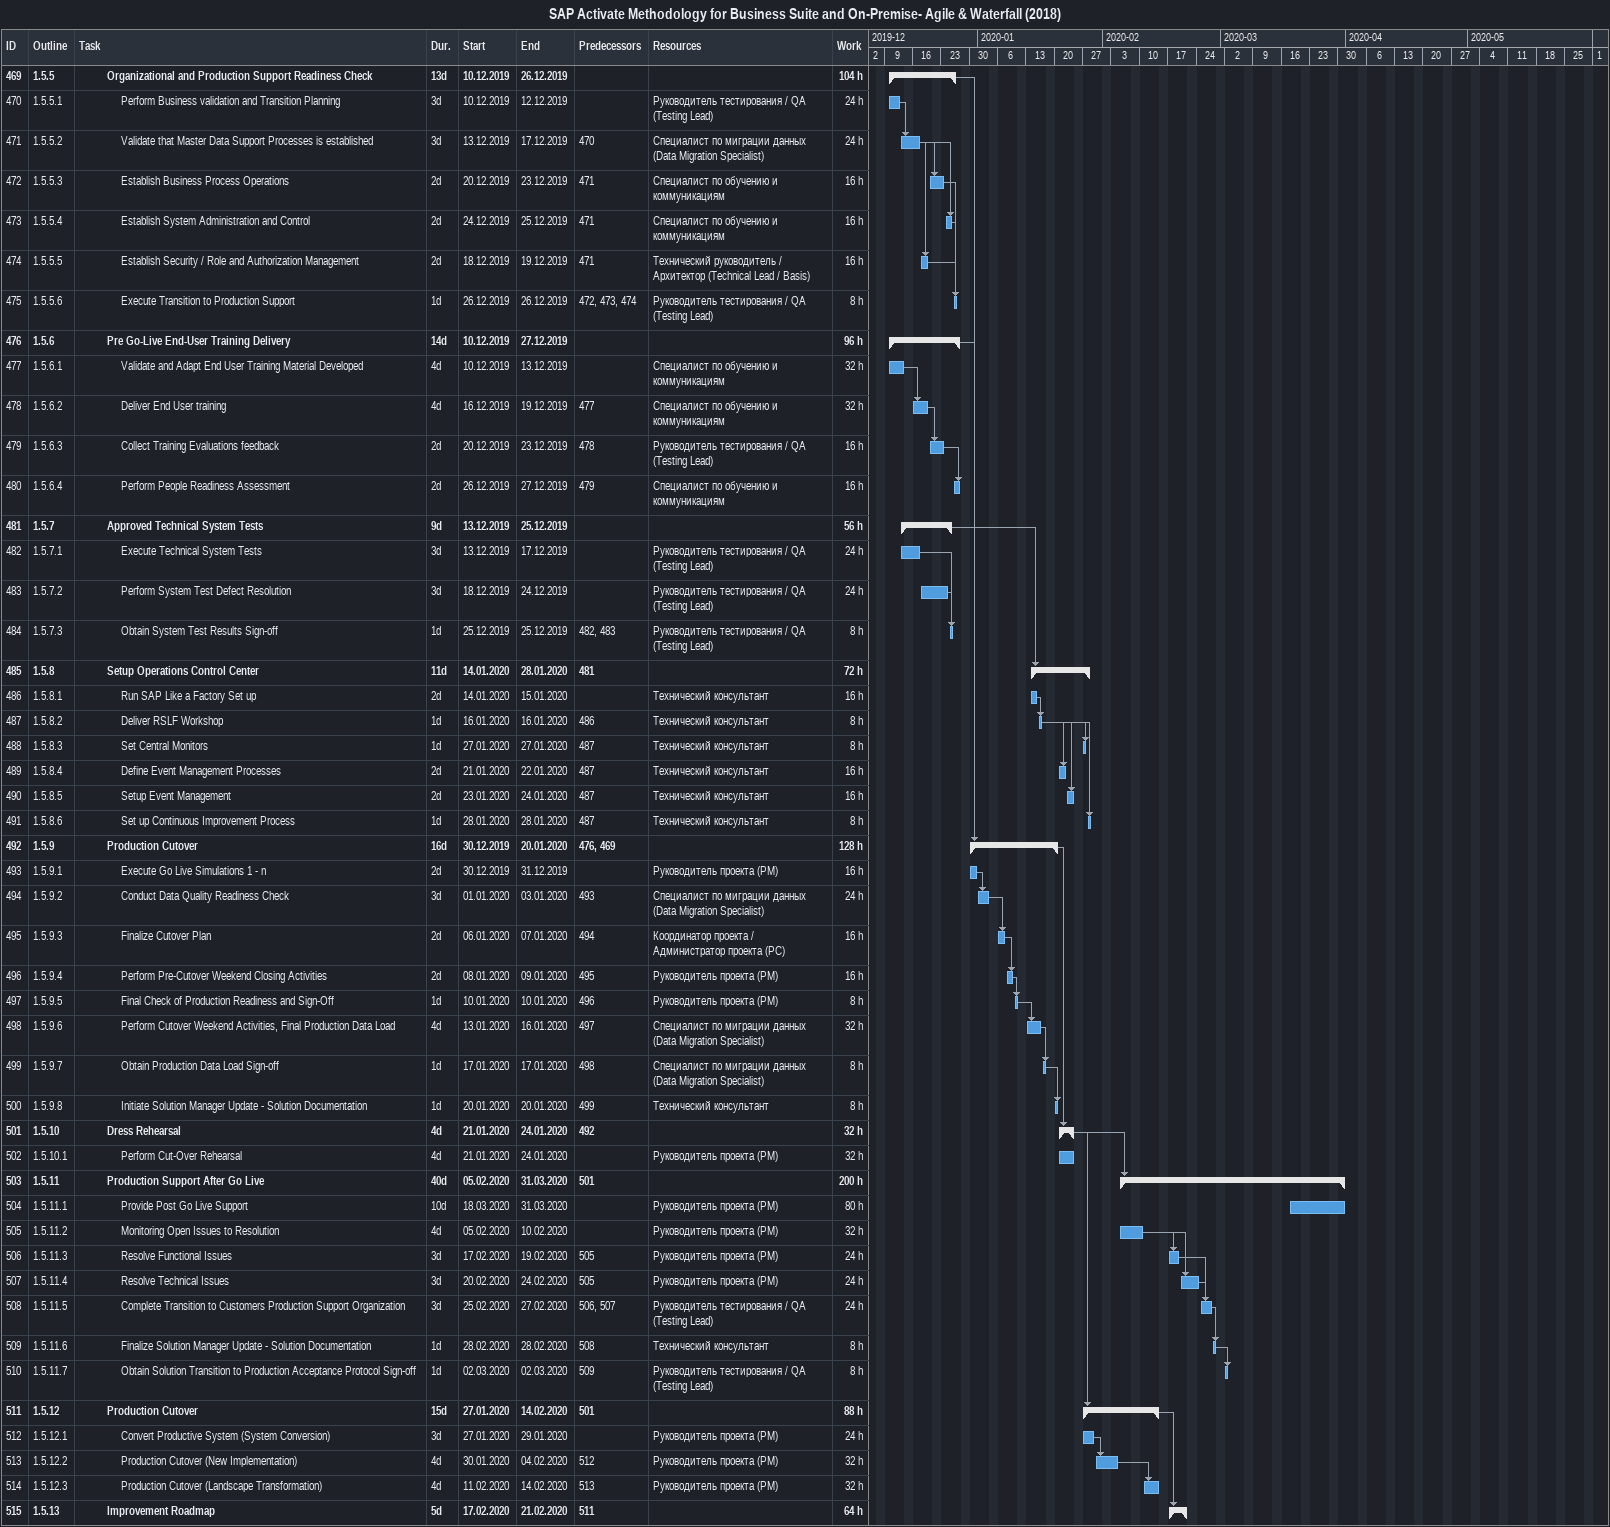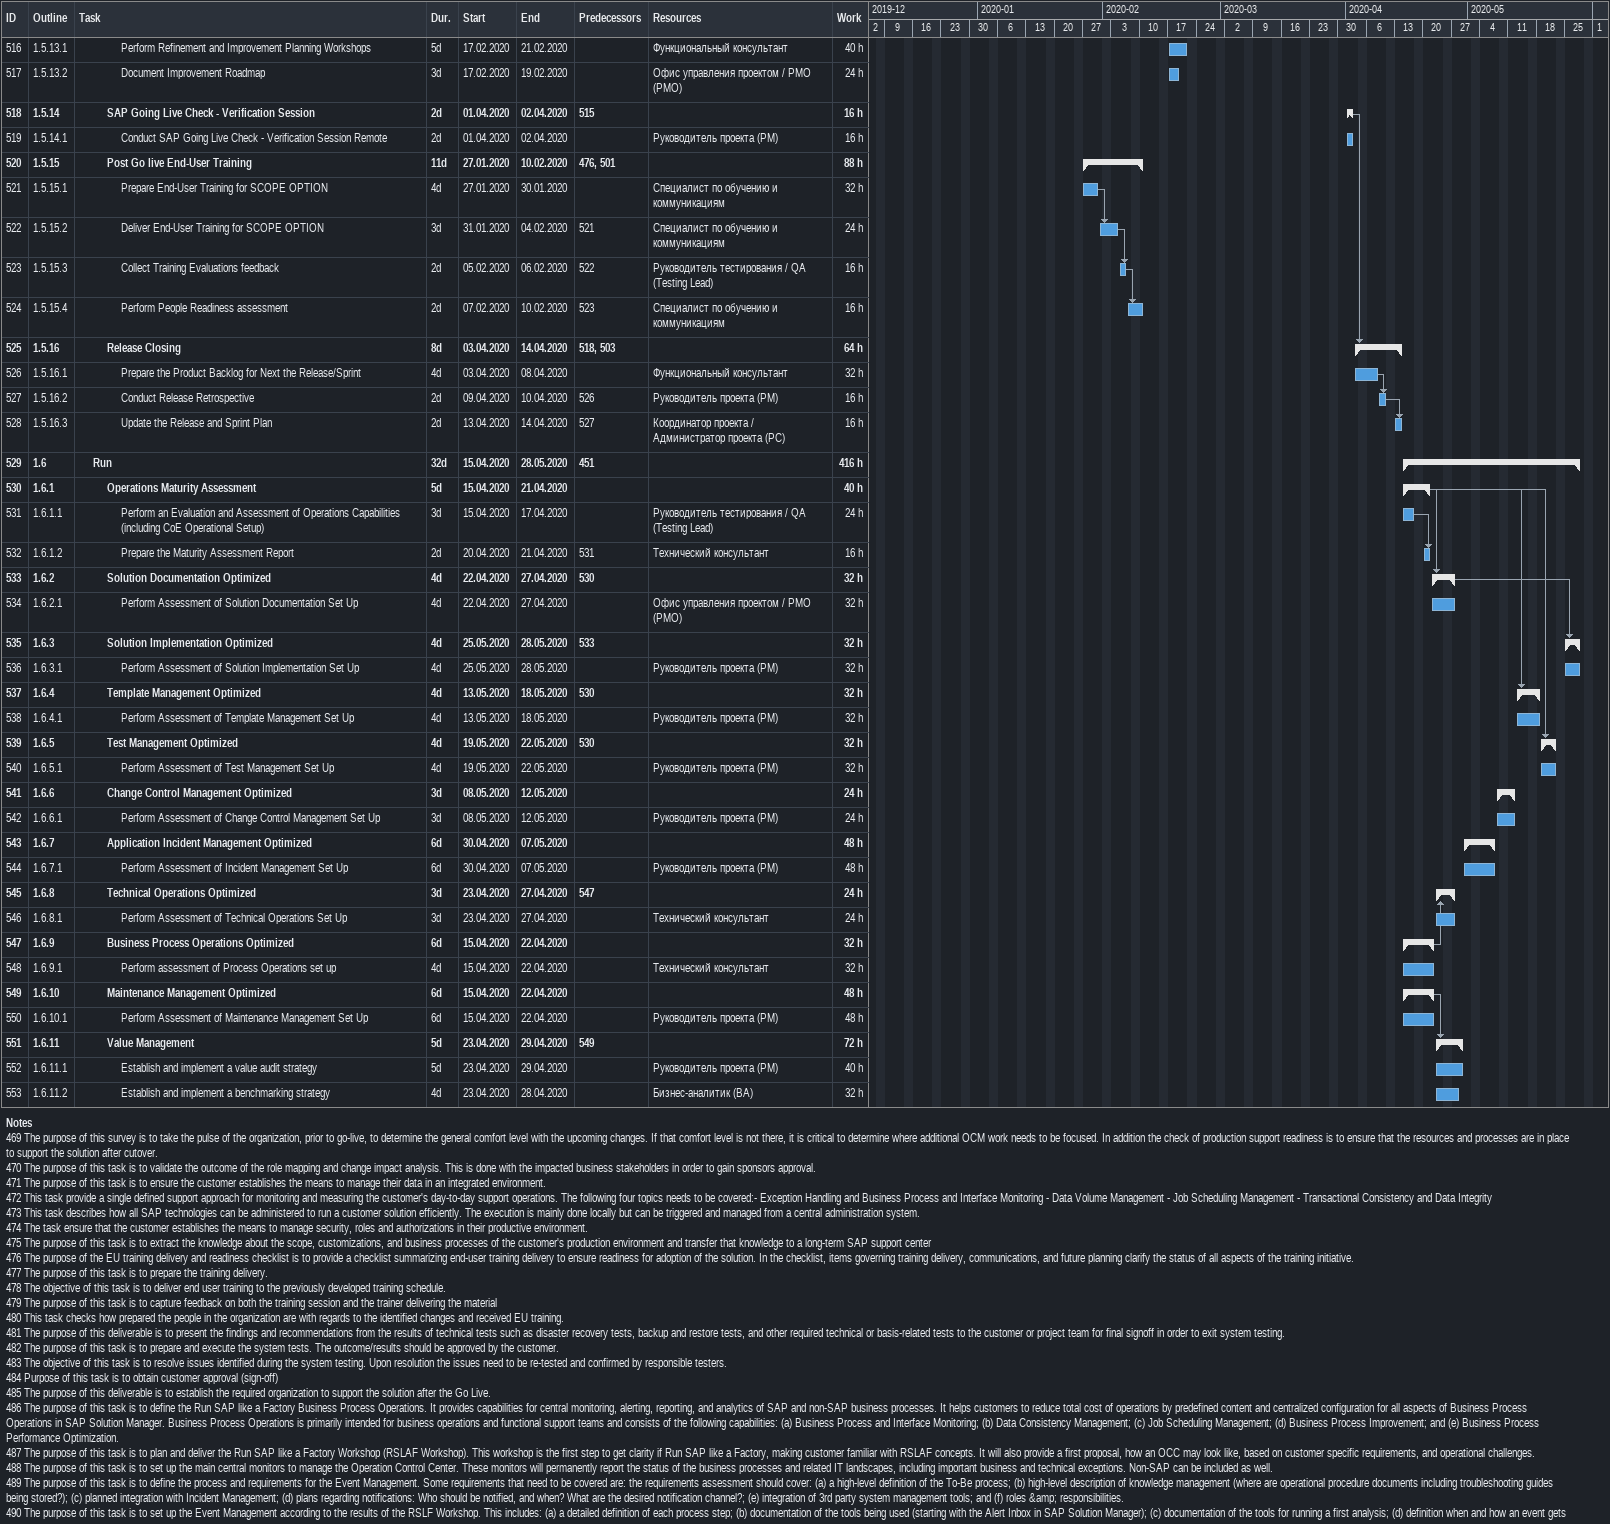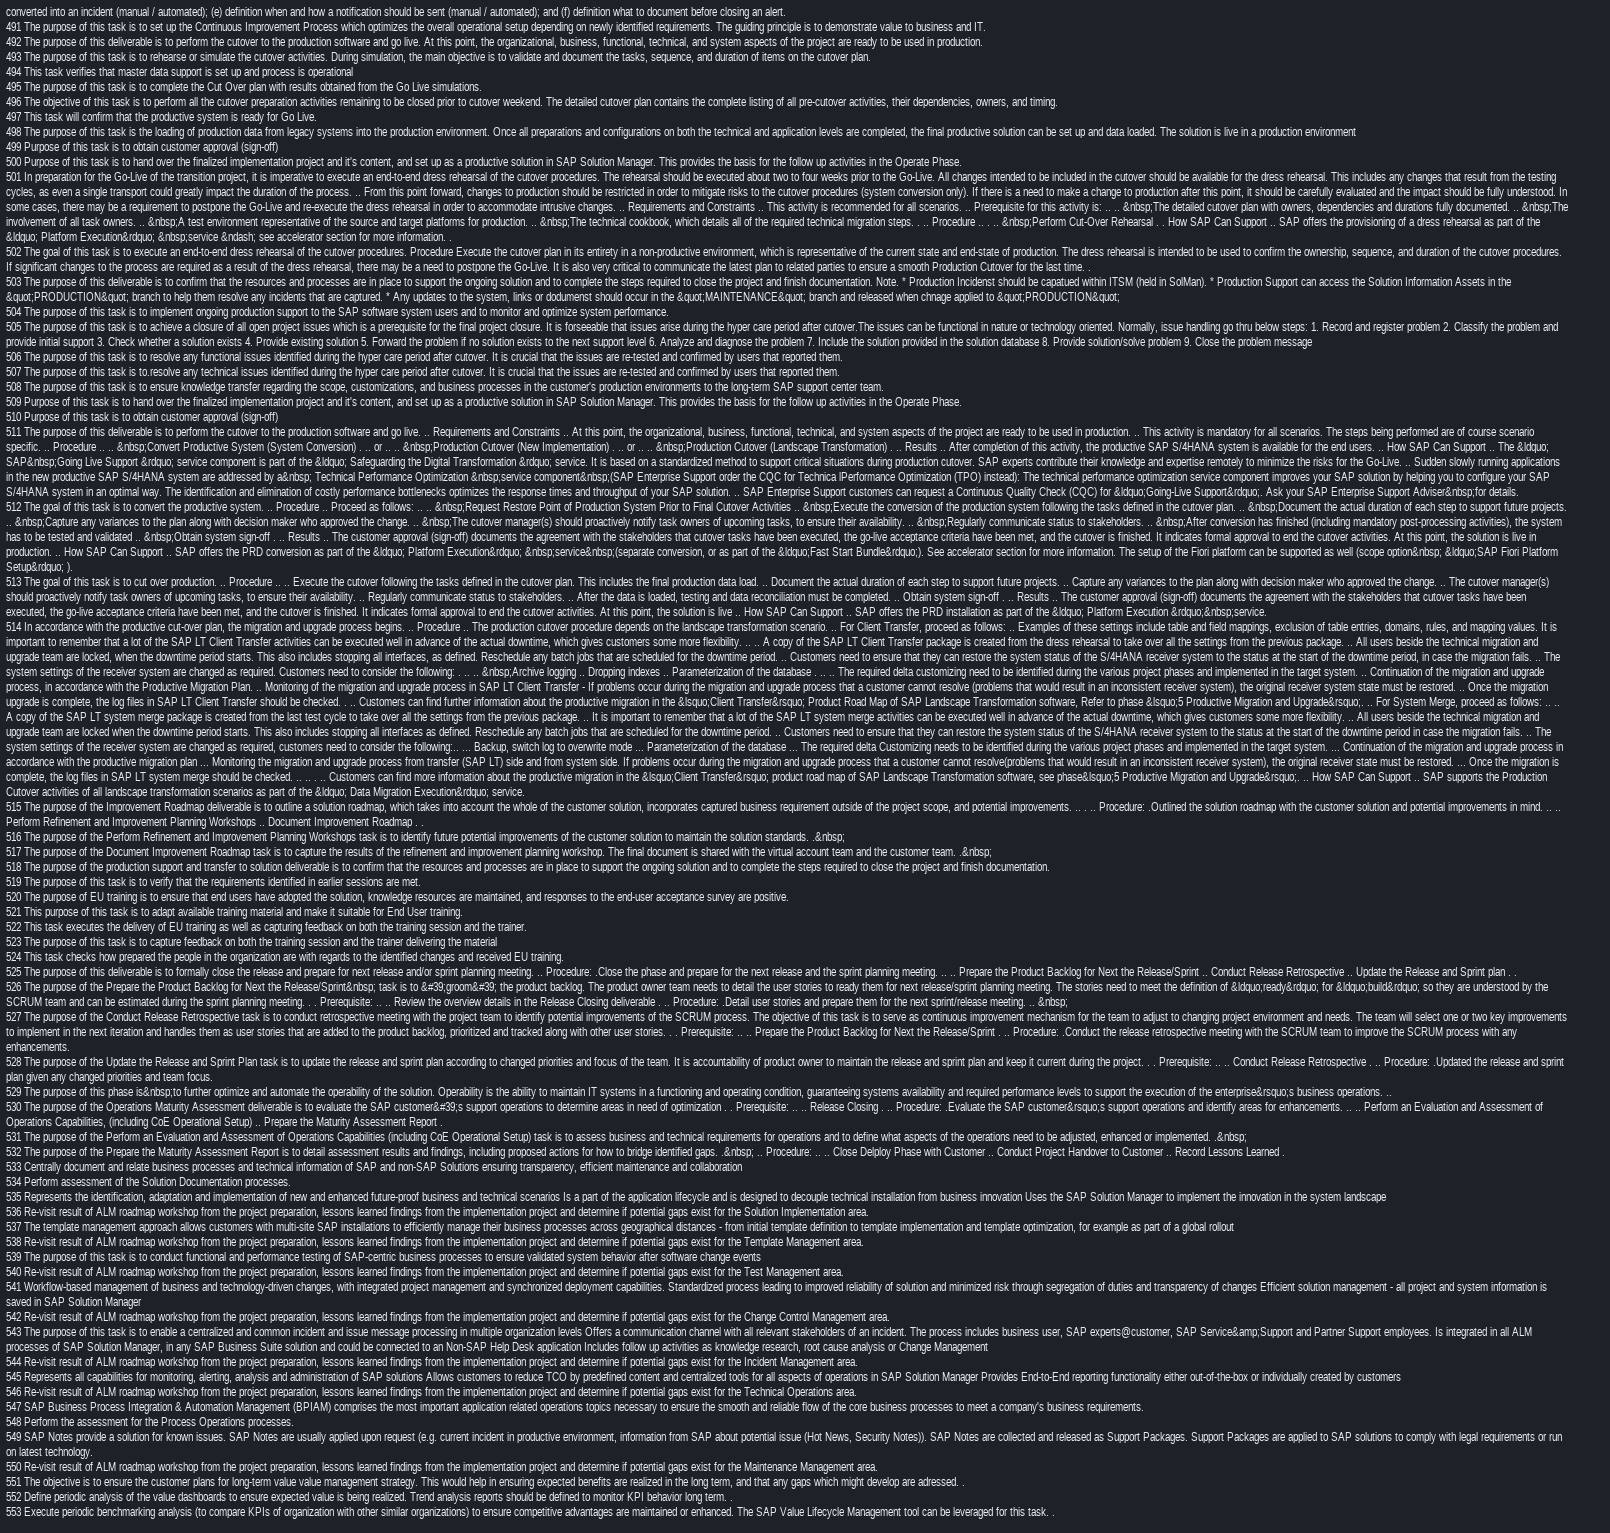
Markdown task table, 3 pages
SAP Activate Methodology for Business Suite and On-Premise- Agile & Waterfall (2018)

| ID | WBS | Task | Duration | Start | Finish | Predecessors | Resources | Work (h) |
|---|---|---|---|---|---|---|---|---|
| 469 | 1.5.5 | **Organizational and Production Support Readiness Check** | 13d | 2019-12-10 | 2019-12-26 |  |  | 104 |
| 470 | 1.5.5.1 | Perform Business validation and Transition Planning | 3d | 2019-12-10 | 2019-12-12 |  | Руководитель тестирования / QA (Testing Lead) | 24 |
| 471 | 1.5.5.2 | Validate that Master Data Support Processes is established | 3d | 2019-12-13 | 2019-12-17 | 470 | Специалист по миграции данных (Data Migration Specialist) | 24 |
| 472 | 1.5.5.3 | Establish Business Process Operations | 2d | 2019-12-20 | 2019-12-23 | 471 | Специалист по обучению и коммуникациям | 16 |
| 473 | 1.5.5.4 | Establish System Administration and Control | 2d | 2019-12-24 | 2019-12-25 | 471 | Специалист по обучению и коммуникациям | 16 |
| 474 | 1.5.5.5 | Establish Security / Role and Authorization Management | 2d | 2019-12-18 | 2019-12-19 | 471 | Технический руководитель / Архитектор (Technical Lead / Basis) | 16 |
| 475 | 1.5.5.6 | Execute Transition to Production Support | 1d | 2019-12-26 | 2019-12-26 | 472, 473, 474 | Руководитель тестирования / QA (Testing Lead) | 8 |
| 476 | 1.5.6 | **Pre Go-Live End-User Training Delivery** | 14d | 2019-12-10 | 2019-12-27 |  |  | 96 |
| 477 | 1.5.6.1 | Validate and Adapt End User Training Material Developed | 4d | 2019-12-10 | 2019-12-13 |  | Специалист по обучению и коммуникациям | 32 |
| 478 | 1.5.6.2 | Deliver End User training | 4d | 2019-12-16 | 2019-12-19 | 477 | Специалист по обучению и коммуникациям | 32 |
| 479 | 1.5.6.3 | Collect Training Evaluations feedback | 2d | 2019-12-20 | 2019-12-23 | 478 | Руководитель тестирования / QA (Testing Lead) | 16 |
| 480 | 1.5.6.4 | Perform People Readiness Assessment | 2d | 2019-12-26 | 2019-12-27 | 479 | Специалист по обучению и коммуникациям | 16 |
| 481 | 1.5.7 | **Approved Technical System Tests** | 9d | 2019-12-13 | 2019-12-25 |  |  | 56 |
| 482 | 1.5.7.1 | Execute Technical System Tests | 3d | 2019-12-13 | 2019-12-17 |  | Руководитель тестирования / QA (Testing Lead) | 24 |
| 483 | 1.5.7.2 | Perform System Test Defect Resolution | 3d | 2019-12-18 | 2019-12-24 |  | Руководитель тестирования / QA (Testing Lead) | 24 |
| 484 | 1.5.7.3 | Obtain System Test Results Sign-off | 1d | 2019-12-25 | 2019-12-25 | 482, 483 | Руководитель тестирования / QA (Testing Lead) | 8 |
| 485 | 1.5.8 | **Setup Operations Control Center** | 11d | 2020-01-14 | 2020-01-28 | 481 |  | 72 |
| 486 | 1.5.8.1 | Run SAP Like a Factory Set up | 2d | 2020-01-14 | 2020-01-15 |  | Технический консультант | 16 |
| 487 | 1.5.8.2 | Deliver RSLF Workshop | 1d | 2020-01-16 | 2020-01-16 | 486 | Технический консультант | 8 |
| 488 | 1.5.8.3 | Set Central Monitors | 1d | 2020-01-27 | 2020-01-27 | 487 | Технический консультант | 8 |
| 489 | 1.5.8.4 | Define Event Management Processes | 2d | 2020-01-21 | 2020-01-22 | 487 | Технический консультант | 16 |
| 490 | 1.5.8.5 | Setup Event Management | 2d | 2020-01-23 | 2020-01-24 | 487 | Технический консультант | 16 |
| 491 | 1.5.8.6 | Set up Continuous Improvement Process | 1d | 2020-01-28 | 2020-01-28 | 487 | Технический консультант | 8 |
| 492 | 1.5.9 | **Production Cutover** | 16d | 2019-12-30 | 2020-01-20 | 476, 469 |  | 128 |
| 493 | 1.5.9.1 | Execute Go Live Simulations 1 - n | 2d | 2019-12-30 | 2019-12-31 |  | Руководитель проекта (PM) | 16 |
| 494 | 1.5.9.2 | Conduct Data Quality Readiness Check | 3d | 2020-01-01 | 2020-01-03 | 493 | Специалист по миграции данных (Data Migration Specialist) | 24 |
| 495 | 1.5.9.3 | Finalize Cutover Plan | 2d | 2020-01-06 | 2020-01-07 | 494 | Координатор проекта / Администратор проекта (PC) | 16 |
| 496 | 1.5.9.4 | Perform Pre-Cutover Weekend Closing Activities | 2d | 2020-01-08 | 2020-01-09 | 495 | Руководитель проекта (PM) | 16 |
| 497 | 1.5.9.5 | Final Check of Production Readiness and Sign-Off | 1d | 2020-01-10 | 2020-01-10 | 496 | Руководитель проекта (PM) | 8 |
| 498 | 1.5.9.6 | Perform Cutover Weekend Activities, Final Production Data Load | 4d | 2020-01-13 | 2020-01-16 | 497 | Специалист по миграции данных (Data Migration Specialist) | 32 |
| 499 | 1.5.9.7 | Obtain Production Data Load Sign-off | 1d | 2020-01-17 | 2020-01-17 | 498 | Специалист по миграции данных (Data Migration Specialist) | 8 |
| 500 | 1.5.9.8 | Initiate Solution Manager Update - Solution Documentation | 1d | 2020-01-20 | 2020-01-20 | 499 | Технический консультант | 8 |
| 501 | 1.5.10 | **Dress Rehearsal** | 4d | 2020-01-21 | 2020-01-24 | 492 |  | 32 |
| 502 | 1.5.10.1 | Perform Cut-Over Rehearsal | 4d | 2020-01-21 | 2020-01-24 |  | Руководитель проекта (PM) | 32 |
| 503 | 1.5.11 | **Production Support After Go Live** | 40d | 2020-02-05 | 2020-03-31 | 501 |  | 200 |
| 504 | 1.5.11.1 | Provide Post Go Live Support | 10d | 2020-03-18 | 2020-03-31 |  | Руководитель проекта (PM) | 80 |
| 505 | 1.5.11.2 | Monitoring Open Issues to Resolution | 4d | 2020-02-05 | 2020-02-10 |  | Руководитель проекта (PM) | 32 |
| 506 | 1.5.11.3 | Resolve Functional Issues | 3d | 2020-02-17 | 2020-02-19 | 505 | Руководитель проекта (PM) | 24 |
| 507 | 1.5.11.4 | Resolve Technical Issues | 3d | 2020-02-20 | 2020-02-24 | 505 | Руководитель проекта (PM) | 24 |
| 508 | 1.5.11.5 | Complete Transition to Customers Production Support Organization | 3d | 2020-02-25 | 2020-02-27 | 506, 507 | Руководитель тестирования / QA (Testing Lead) | 24 |
| 509 | 1.5.11.6 | Finalize Solution Manager Update - Solution Documentation | 1d | 2020-02-28 | 2020-02-28 | 508 | Технический консультант | 8 |
| 510 | 1.5.11.7 | Obtain Solution Transition to Production Acceptance Protocol Sign-off | 1d | 2020-03-02 | 2020-03-02 | 509 | Руководитель тестирования / QA (Testing Lead) | 8 |
| 511 | 1.5.12 | **Production Cutover** | 15d | 2020-01-27 | 2020-02-14 | 501 |  | 88 |
| 512 | 1.5.12.1 | Convert Productive System (System Conversion) | 3d | 2020-01-27 | 2020-01-29 |  | Руководитель проекта (PM) | 24 |
| 513 | 1.5.12.2 | Production Cutover (New Implementation) | 4d | 2020-01-30 | 2020-02-04 | 512 | Руководитель проекта (PM) | 32 |
| 514 | 1.5.12.3 | Production Cutover (Landscape Transformation) | 4d | 2020-02-11 | 2020-02-14 | 513 | Руководитель проекта (PM) | 32 |
| 515 | 1.5.13 | **Improvement Roadmap** | 5d | 2020-02-17 | 2020-02-21 | 511 |  | 64 |
| 516 | 1.5.13.1 | Perform Refinement and Improvement Planning Workshops | 5d | 2020-02-17 | 2020-02-21 |  | Функциональный консультант | 40 |
| 517 | 1.5.13.2 | Document Improvement Roadmap | 3d | 2020-02-17 | 2020-02-19 |  | Офис управления проектом / PMO (PMO) | 24 |
| 518 | 1.5.14 | **SAP Going Live Check - Verification Session** | 2d | 2020-04-01 | 2020-04-02 | 515 |  | 16 |
| 519 | 1.5.14.1 | Conduct SAP Going Live Check - Verification Session Remote | 2d | 2020-04-01 | 2020-04-02 |  | Руководитель проекта (PM) | 16 |
| 520 | 1.5.15 | **Post Go live End-User Training** | 11d | 2020-01-27 | 2020-02-10 | 476, 501 |  | 88 |
| 521 | 1.5.15.1 | Prepare End-User Training for SCOPE OPTION | 4d | 2020-01-27 | 2020-01-30 |  | Специалист по обучению и коммуникациям | 32 |
| 522 | 1.5.15.2 | Deliver End-User Training for SCOPE OPTION | 3d | 2020-01-31 | 2020-02-04 | 521 | Специалист по обучению и коммуникациям | 24 |
| 523 | 1.5.15.3 | Collect Training Evaluations feedback | 2d | 2020-02-05 | 2020-02-06 | 522 | Руководитель тестирования / QA (Testing Lead) | 16 |
| 524 | 1.5.15.4 | Perform People Readiness assessment | 2d | 2020-02-07 | 2020-02-10 | 523 | Специалист по обучению и коммуникациям | 16 |
| 525 | 1.5.16 | **Release Closing** | 8d | 2020-04-03 | 2020-04-14 | 518, 503 |  | 64 |
| 526 | 1.5.16.1 | Prepare the Product Backlog for Next the Release/Sprint | 4d | 2020-04-03 | 2020-04-08 |  | Функциональный консультант | 32 |
| 527 | 1.5.16.2 | Conduct Release Retrospective | 2d | 2020-04-09 | 2020-04-10 | 526 | Руководитель проекта (PM) | 16 |
| 528 | 1.5.16.3 | Update the Release and Sprint Plan | 2d | 2020-04-13 | 2020-04-14 | 527 | Координатор проекта / Администратор проекта (PC) | 16 |
| 529 | 1.6 | **Run** | 32d | 2020-04-15 | 2020-05-28 | 451 |  | 416 |
| 530 | 1.6.1 | **Operations Maturity Assessment** | 5d | 2020-04-15 | 2020-04-21 |  |  | 40 |
| 531 | 1.6.1.1 | Perform an Evaluation and Assessment of Operations Capabilities (including CoE Operational Setup) | 3d | 2020-04-15 | 2020-04-17 |  | Руководитель тестирования / QA (Testing Lead) | 24 |
| 532 | 1.6.1.2 | Prepare the Maturity Assessment Report | 2d | 2020-04-20 | 2020-04-21 | 531 | Технический консультант | 16 |
| 533 | 1.6.2 | **Solution Documentation Optimized** | 4d | 2020-04-22 | 2020-04-27 | 530 |  | 32 |
| 534 | 1.6.2.1 | Perform Assessment of Solution Documentation Set Up | 4d | 2020-04-22 | 2020-04-27 |  | Офис управления проектом / PMO (PMO) | 32 |
| 535 | 1.6.3 | **Solution Implementation Optimized** | 4d | 2020-05-25 | 2020-05-28 | 533 |  | 32 |
| 536 | 1.6.3.1 | Perform Assessment of Solution Implementation Set Up | 4d | 2020-05-25 | 2020-05-28 |  | Руководитель проекта (PM) | 32 |
| 537 | 1.6.4 | **Template Management Optimized** | 4d | 2020-05-13 | 2020-05-18 | 530 |  | 32 |
| 538 | 1.6.4.1 | Perform Assessment of Template Management Set Up | 4d | 2020-05-13 | 2020-05-18 |  | Руководитель проекта (PM) | 32 |
| 539 | 1.6.5 | **Test Management Optimized** | 4d | 2020-05-19 | 2020-05-22 | 530 |  | 32 |
| 540 | 1.6.5.1 | Perform Assessment of Test Management Set Up | 4d | 2020-05-19 | 2020-05-22 |  | Руководитель проекта (PM) | 32 |
| 541 | 1.6.6 | **Change Control Management Optimized** | 3d | 2020-05-08 | 2020-05-12 |  |  | 24 |
| 542 | 1.6.6.1 | Perform Assessment of Change Control Management Set Up | 3d | 2020-05-08 | 2020-05-12 |  | Руководитель проекта (PM) | 24 |
| 543 | 1.6.7 | **Application Incident Management Optimized** | 6d | 2020-04-30 | 2020-05-07 |  |  | 48 |
| 544 | 1.6.7.1 | Perform Assessment of Incident Management Set Up | 6d | 2020-04-30 | 2020-05-07 |  | Руководитель проекта (PM) | 48 |
| 545 | 1.6.8 | **Technical Operations Optimized** | 3d | 2020-04-23 | 2020-04-27 | 547 |  | 24 |
| 546 | 1.6.8.1 | Perform Assessment of Technical Operations Set Up | 3d | 2020-04-23 | 2020-04-27 |  | Технический консультант | 24 |
| 547 | 1.6.9 | **Business Process Operations Optimized** | 6d | 2020-04-15 | 2020-04-22 |  |  | 32 |
| 548 | 1.6.9.1 | Perform assessment of Process Operations set up | 4d | 2020-04-15 | 2020-04-22 |  | Технический консультант | 32 |
| 549 | 1.6.10 | **Maintenance Management Optimized** | 6d | 2020-04-15 | 2020-04-22 |  |  | 48 |
| 550 | 1.6.10.1 | Perform Assessment of Maintenance Management Set Up | 6d | 2020-04-15 | 2020-04-22 |  | Руководитель проекта (PM) | 48 |
| 551 | 1.6.11 | **Value Management** | 5d | 2020-04-23 | 2020-04-29 | 549 |  | 72 |
| 552 | 1.6.11.1 | Establish and implement a value audit strategy | 5d | 2020-04-23 | 2020-04-29 |  | Руководитель проекта (PM) | 40 |
| 553 | 1.6.11.2 | Establish and implement a benchmarking strategy | 4d | 2020-04-23 | 2020-04-28 |  | Бизнес-аналитик (BA) | 32 |

Notes
- 469: The purpose of this survey is to take the pulse of the organization, prior to go-live, to determine the general comfort level with the upcoming changes. If that comfort level is not there, it is critical to determine where additional OCM work needs to be focused. In addition the check of production support readiness is to ensure that the resources and processes are in place to support the solution after cutover.
- 470: The purpose of this task is to validate the outcome of the role mapping and change impact analysis. This is done with the impacted business stakeholders in order to gain sponsors approval.
- 471: The purpose of this task is to ensure the customer establishes the means to manage their data in an integrated environment.
- 472: This task provide a single defined support approach for monitoring and measuring the customer's day-to-day support operations. The following four topics needs to be covered:- Exception Handling and Business Process and Interface Monitoring - Data Volume Management - Job Scheduling Management - Transactional Consistency and Data Integrity
- 473: This task describes how all SAP technologies can be administered to run a customer solution efficiently. The execution is mainly done locally but can be triggered and managed from a central administration system.
- 474: The task ensure that the customer establishes the means to manage security, roles and authorizations in their productive environment.
- 475: The purpose of this task is to extract the knowledge about the scope, customizations, and business processes of the customer's production environment and transfer that knowledge to a long-term SAP support center
- 476: The purpose of the EU training delivery and readiness checklist is to provide a checklist summarizing end-user training delivery to ensure readiness for adoption of the solution. In the checklist, items governing training delivery, communications, and future planning clarify the status of all aspects of the training initiative.
- 477: The purpose of this task is to prepare the training delivery.
- 478: The objective of this task is to deliver end user training to the previously developed training schedule.
- 479: The purpose of this task is to capture feedback on both the training session and the trainer delivering the material
- 480: This task checks how prepared the people in the organization are with regards to the identified changes and received EU training.
- 481: The purpose of this deliverable is to present the findings and recommendations from the results of technical tests such as disaster recovery tests, backup and restore tests, and other required technical or basis-related tests to the customer or project team for final signoff in order to exit system testing.
- 482: The purpose of this task is to prepare and execute the system tests. The outcome/results should be approved by the customer.
- 483: The objective of this task is to resolve issues identified during the system testing. Upon resolution the issues need to be re-tested and confirmed by responsible testers.
- 484: Purpose of this task is to obtain customer approval (sign-off)
- 485: The purpose of this deliverable is to establish the required organization to support the solution after the Go Live.
- 486: The purpose of this task is to define the Run SAP like a Factory Business Process Operations. It provides capabilities for central monitoring, alerting, reporting, and analytics of SAP and non-SAP business processes. It helps customers to reduce total cost of operations by predefined content and centralized configuration for all aspects of Business Process Operations in SAP Solution Manager. Business Process Operations is primarily intended for business operations and functional support teams and consists of the following capabilities: (a) Business Process and Interface Monitoring; (b) Data Consistency Management; (c) Job Scheduling Management; (d) Business Process Improvement; and (e) Business Process Performance Optimization.
- 487: The purpose of this task is to plan and deliver the Run SAP like a Factory Workshop (RSLAF Workshop). This workshop is the first step to get clarity if Run SAP like a Factory, making customer familiar with RSLAF concepts. It will also provide a first proposal, how an OCC may look like, based on customer specific requirements, and operational challenges.
- 488: The purpose of this task is to set up the main central monitors to manage the Operation Control Center. These monitors will permanently report the status of the business processes and related IT landscapes, including important business and technical exceptions. Non-SAP can be included as well.
- 489: The purpose of this task is to define the process and requirements for the Event Management. Some requirements that need to be covered are: the requirements assessment should cover: (a) a high-level definition of the To-Be process; (b) high-level description of knowledge management (where are operational procedure documents including troubleshooting guides being stored?); (c) planned integration with Incident Management; (d) plans regarding notifications: Who should be notified, and when? What are the desired notification channel?; (e) integration of 3rd party system management tools; and (f) roles &amp; responsibilities.
- 490: The purpose of this task is to set up the Event Management according to the results of the RSLF Workshop. This includes: (a) a detailed definition of each process step; (b) documentation of the tools being used (starting with the Alert Inbox in SAP Solution Manager); (c) documentation of the tools for running a first analysis; (d) definition when and how an event gets converted into an incident (manual / automated); (e) definition when and how a notification should be sent (manual / automated); and (f) definition what to document before closing an alert.
- 491: The purpose of this task is to set up the Continuous Improvement Process which optimizes the overall operational setup depending on newly identified requirements. The guiding principle is to demonstrate value to business and IT.
- 492: The purpose of this deliverable is to perform the cutover to the production software and go live. At this point, the organizational, business, functional, technical, and system aspects of the project are ready to be used in production.
- 493: The purpose of this task is to rehearse or simulate the cutover activities. During simulation, the main objective is to validate and document the tasks, sequence, and duration of items on the cutover plan.
- 494: This task verifies that master data support is set up and process is operational
- 495: The purpose of this task is to complete the Cut Over plan with results obtained from the Go Live simulations.
- 496: The objective of this task is to perform all the cutover preparation activities remaining to be closed prior to cutover weekend. The detailed cutover plan contains the complete listing of all pre-cutover activities, their dependencies, owners, and timing.
- 497: This task will confirm that the productive system is ready for Go Live.
- 498: The purpose of this task is the loading of production data from legacy systems into the production environment. Once all preparations and configurations on both the technical and application levels are completed, the final productive solution can be set up and data loaded. The solution is live in a production environment
- 499: Purpose of this task is to obtain customer approval (sign-off)
- 500: Purpose of this task is to hand over the finalized implementation project and it's content, and set up as a productive solution in SAP Solution Manager. This provides the basis for the follow up activities in the Operate Phase.
- 501: In preparation for the Go-Live of the transition project, it is imperative to execute an end-to-end dress rehearsal of the cutover procedures. The rehearsal should be executed about two to four weeks prior to the Go-Live. All changes intended to be included in the cutover should be available for the dress rehearsal. This includes any changes that result from the testing cycles, as even a single transport could greatly impact the duration of the process. .. From this point forward, changes to production should be restricted in order to mitigate risks to the cutover procedures (system conversion only). If there is a need to make a change to production after this point, it should be carefully evaluated and the impact should be fully understood. In some cases, there may be a requirement to postpone the Go-Live and re-execute the dress rehearsal in order to accommodate intrusive changes. .. Requirements and Constraints .. This activity is recommended for all scenarios. .. Prerequisite for this activity is: .. .. &nbsp;The detailed cutover plan with owners, dependencies and durations fully documented. .. &nbsp;The involvement of all task owners. .. &nbsp;A test environment representative of the source and target platforms for production. .. &nbsp;The technical cookbook, which details all of the required technical migration steps. . .. Procedure .. . .. &nbsp;Perform Cut-Over Rehearsal . . How SAP Can Support .. SAP offers the provisioning of a dress rehearsal as part of the &ldquo; Platform Execution&rdquo; &nbsp;service &ndash; see accelerator section for more information. .
- 502: The goal of this task is to execute an end-to-end dress rehearsal of the cutover procedures. Procedure Execute the cutover plan in its entirety in a non-productive environment, which is representative of the current state and end-state of production. The dress rehearsal is intended to be used to confirm the ownership, sequence, and duration of the cutover procedures. If significant changes to the process are required as a result of the dress rehearsal, there may be a need to postpone the Go-Live. It is also very critical to communicate the latest plan to related parties to ensure a smooth Production Cutover for the last time. .
- 503: The purpose of this deliverable is to confirm that the resources and processes are in place to support the ongoing solution and to complete the steps required to close the project and finish documentation. Note. * Production Incidenst should be capatued within ITSM (held in SolMan). * Production Support can access the Solution Information Assets in the &quot;PRODUCTION&quot; branch to help them resolve any incidents that are captured. * Any updates to the system, links or dodumenst should occur in the &quot;MAINTENANCE&quot; branch and released when chnage applied to &quot;PRODUCTION&quot;
- 504: The purpose of this task is to implement ongoing production support to the SAP software system users and to monitor and optimize system performance.
- 505: The purpose of this task is to achieve a closure of all open project issues which is a prerequisite for the final project closure. It is forseeable that issues arise during the hyper care period after cutover.The issues can be functional in nature or technology oriented. Normally, issue handling go thru below steps: 1. Record and register problem 2. Classify the problem and provide initial support 3. Check whether a solution exists 4. Provide existing solution 5. Forward the problem if no solution exists to the next support level 6. Analyze and diagnose the problem 7. Include the solution provided in the solution database 8. Provide solution/solve problem 9. Close the problem message
- 506: The purpose of this task is to resolve any functional issues identified during the hyper care period after cutover. It is crucial that the issues are re-tested and confirmed by users that reported them.
- 507: The purpose of this task is to.resolve any technical issues identified during the hyper care period after cutover. It is crucial that the issues are re-tested and confirmed by users that reported them.
- 508: The purpose of this task is to ensure knowledge transfer regarding the scope, customizations, and business processes in the customer's production environments to the long-term SAP support center team.
- 509: Purpose of this task is to hand over the finalized implementation project and it's content, and set up as a productive solution in SAP Solution Manager. This provides the basis for the follow up activities in the Operate Phase.
- 510: Purpose of this task is to obtain customer approval (sign-off)
- 511: The purpose of this deliverable is to perform the cutover to the production software and go live. .. Requirements and Constraints .. At this point, the organizational, business, functional, technical, and system aspects of the project are ready to be used in production. .. This activity is mandatory for all scenarios. The steps being performed are of course scenario specific. .. Procedure .. .. &nbsp;Convert Productive System (System Conversion) . .. or .. .. &nbsp;Production Cutover (New Implementation) . .. or .. .. &nbsp;Production Cutover (Landscape Transformation) . .. Results .. After completion of this activity, the productive SAP S/4HANA system is available for the end users. .. How SAP Can Support .. The &ldquo; SAP&nbsp;Going Live Support &rdquo; service component is part of the &ldquo; Safeguarding the Digital Transformation &rdquo; service. It is based on a standardized method to support critical situations during production cutover. SAP experts contribute their knowledge and expertise remotely to minimize the risks for the Go-Live. .. Sudden slowly running applications in the new productive SAP S/4HANA system are addressed by a&nbsp; Technical Performance Optimization &nbsp;service component&nbsp;(SAP Enterprise Support order the CQC for Technica lPerformance Optimization (TPO) instead): The technical performance optimization service component improves your SAP solution by helping you to configure your SAP S/4HANA system in an optimal way. The identification and elimination of costly performance bottlenecks optimizes the response times and throughput of your SAP solution. .. SAP Enterprise Support customers can request a Continuous Quality Check (CQC) for &ldquo;Going-Live Support&rdquo;. Ask your SAP Enterprise Support Adviser&nbsp;for details.
- 512: The goal of this task is to convert the productive system. .. Procedure .. Proceed as follows: .. .. &nbsp;Request Restore Point of Production System Prior to Final Cutover Activities .. &nbsp;Execute the conversion of the production system following the tasks defined in the cutover plan. .. &nbsp;Document the actual duration of each step to support future projects. .. &nbsp;Capture any variances to the plan along with decision maker who approved the change. .. &nbsp;The cutover manager(s) should proactively notify task owners of upcoming tasks, to ensure their availability. .. &nbsp;Regularly communicate status to stakeholders. .. &nbsp;After conversion has finished (including mandatory post-processing activities), the system has to be tested and validated .. &nbsp;Obtain system sign-off . .. Results .. The customer approval (sign-off) documents the agreement with the stakeholders that cutover tasks have been executed, the go-live acceptance criteria have been met, and the cutover is finished. It indicates formal approval to end the cutover activities. At this point, the solution is live in production. .. How SAP Can Support .. SAP offers the PRD conversion as part of the &ldquo; Platform Execution&rdquo; &nbsp;service&nbsp;(separate conversion, or as part of the &ldquo;Fast Start Bundle&rdquo;). See accelerator section for more information. The setup of the Fiori platform can be supported as well (scope option&nbsp; &ldquo;SAP Fiori Platform Setup&rdquo; ).
- 513: The goal of this task is to cut over production. .. Procedure .. .. Execute the cutover following the tasks defined in the cutover plan. This includes the final production data load. .. Document the actual duration of each step to support future projects. .. Capture any variances to the plan along with decision maker who approved the change. .. The cutover manager(s) should proactively notify task owners of upcoming tasks, to ensure their availability. .. Regularly communicate status to stakeholders. .. After the data is loaded, testing and data reconciliation must be completed. .. Obtain system sign-off . .. Results .. The customer approval (sign-off) documents the agreement with the stakeholders that cutover tasks have been executed, the go-live acceptance criteria have been met, and the cutover is finished. It indicates formal approval to end the cutover activities. At this point, the solution is live .. How SAP Can Support .. SAP offers the PRD installation as part of the &ldquo; Platform Execution &rdquo;&nbsp;service.
- 514: In accordance with the productive cut-over plan, the migration and upgrade process begins. .. Procedure .. The production cutover procedure depends on the landscape transformation scenario. .. For Client Transfer, proceed as follows: .. Examples of these settings include table and field mappings, exclusion of table entries, domains, rules, and mapping values. It is important to remember that a lot of the SAP LT Client Transfer activities can be executed well in advance of the actual downtime, which gives customers some more flexibility. .. .. A copy of the SAP LT Client Transfer package is created from the dress rehearsal to take over all the settings from the previous package. .. All users beside the technical migration and upgrade team are locked, when the downtime period starts. This also includes stopping all interfaces, as defined. Reschedule any batch jobs that are scheduled for the downtime period. .. Customers need to ensure that they can restore the system status of the S/4HANA receiver system to the status at the start of the downtime period, in case the migration fails. .. The system settings of the receiver system are changed as required. Customers need to consider the following: . .. .. &nbsp;Archive logging .. Dropping indexes .. Parameterization of the database . .. .. The required delta customizing need to be identified during the various project phases and implemented in the target system. .. Continuation of the migration and upgrade process, in accordance with the Productive Migration Plan. .. Monitoring of the migration and upgrade process in SAP LT Client Transfer - If problems occur during the migration and upgrade process that a customer cannot resolve (problems that would result in an inconsistent receiver system), the original receiver system state must be restored. .. Once the migration upgrade is complete, the log files in SAP LT Client Transfer should be checked. . .. Customers can find further information about the productive migration in the &lsquo;Client Transfer&rsquo; Product Road Map of SAP Landscape Transformation software, Refer to phase &lsquo;5 Productive Migration and Upgrade&rsquo;. .. For System Merge, proceed as follows: .. .. A copy of the SAP LT system merge package is created from the last test cycle to take over all the settings from the previous package. .. It is important to remember that a lot of the SAP LT system merge activities can be executed well in advance of the actual downtime, which gives customers some more flexibility. .. All users beside the technical migration and upgrade team are locked when the downtime period starts. This also includes stopping all interfaces as defined. Reschedule any batch jobs that are scheduled for the downtime period. .. Customers need to ensure that they can restore the system status of the S/4HANA receiver system to the status at the start of the downtime period in case the migration fails. .. The system settings of the receiver system are changed as required, customers need to consider the following:.. ... Backup, switch log to overwrite mode ... Parameterization of the database ... The required delta Customizing needs to be identified during the various project phases and implemented in the target system. ... Continuation of the migration and upgrade process in accordance with the productive migration plan ... Monitoring the migration and upgrade process from transfer (SAP LT) side and from system side. If problems occur during the migration and upgrade process that a customer cannot resolve(problems that would result in an inconsistent receiver system), the original receiver state must be restored. ... Once the migration is complete, the log files in SAP LT system merge should be checked. .. .. . .. Customers can find more information about the productive migration in the &lsquo;Client Transfer&rsquo; product road map of SAP Landscape Transformation software, see phase&lsquo;5 Productive Migration and Upgrade&rsquo;. .. How SAP Can Support .. SAP supports the Production Cutover activities of all landscape transformation scenarios as part of the &ldquo; Data Migration Execution&rdquo; service.
- 515: The purpose of the Improvement Roadmap deliverable is to outline a solution roadmap, which takes into account the whole of the customer solution, incorporates captured business requirement outside of the project scope, and potential improvements. .. . .. Procedure: .Outlined the solution roadmap with the customer solution and potential improvements in mind. .. .. Perform Refinement and Improvement Planning Workshops .. Document Improvement Roadmap . .
- 516: The purpose of the Perform Refinement and Improvement Planning Workshops task is to identify future potential improvements of the customer solution to maintain the solution standards. .&nbsp;
- 517: The purpose of the Document Improvement Roadmap task is to capture the results of the refinement and improvement planning workshop. The final document is shared with the virtual account team and the customer team. .&nbsp;
- 518: The purpose of the production support and transfer to solution deliverable is to confirm that the resources and processes are in place to support the ongoing solution and to complete the steps required to close the project and finish documentation.
- 519: The purpose of this task is to verify that the requirements identified in earlier sessions are met.
- 520: The purpose of EU training is to ensure that end users have adopted the solution, knowledge resources are maintained, and responses to the end-user acceptance survey are positive.
- 521: This purpose of this task is to adapt available training material and make it suitable for End User training.
- 522: This task executes the delivery of EU training as well as capturing feedback on both the training session and the trainer.
- 523: The purpose of this task is to capture feedback on both the training session and the trainer delivering the material
- 524: This task checks how prepared the people in the organization are with regards to the identified changes and received EU training.
- 525: The purpose of this deliverable is to formally close the release and prepare for next release and/or sprint planning meeting. .. Procedure: .Close the phase and prepare for the next release and the sprint planning meeting. .. .. Prepare the Product Backlog for Next the Release/Sprint .. Conduct Release Retrospective .. Update the Release and Sprint plan . .
- 526: The purpose of the Prepare the Product Backlog for Next the Release/Sprint&nbsp; task is to &#39;groom&#39; the product backlog. The product owner team needs to detail the user stories to ready them for next release/sprint planning meeting. The stories need to meet the definition of &ldquo;ready&rdquo; for &ldquo;build&rdquo; so they are understood by the SCRUM team and can be estimated during the sprint planning meeting. . . Prerequisite: .. .. Review the overview details in the Release Closing deliverable . .. Procedure: .Detail user stories and prepare them for the next sprint/release meeting. .. &nbsp;
- 527: The purpose of the Conduct Release Retrospective task is to conduct retrospective meeting with the project team to identify potential improvements of the SCRUM process. The objective of this task is to serve as continuous improvement mechanism for the team to adjust to changing project environment and needs. The team will select one or two key improvements to implement in the next iteration and handles them as user stories that are added to the product backlog, prioritized and tracked along with other user stories. . . Prerequisite: .. .. Prepare the Product Backlog for Next the Release/Sprint . .. Procedure: .Conduct the release retrospective meeting with the SCRUM team to improve the SCRUM process with any enhancements.
- 528: The purpose of the Update the Release and Sprint Plan task is to update the release and sprint plan according to changed priorities and focus of the team. It is accountability of product owner to maintain the release and sprint plan and keep it current during the project. . . Prerequisite: .. .. Conduct Release Retrospective . .. Procedure: .Updated the release and sprint plan given any changed priorities and team focus.
- 529: The purpose of this phase is&nbsp;to further optimize and automate the operability of the solution. Operability is the ability to maintain IT systems in a functioning and operating condition, guaranteeing systems availability and required performance levels to support the execution of the enterprise&rsquo;s business operations. ..
- 530: The purpose of the Operations Maturity Assessment deliverable is to evaluate the SAP customer&#39;s support operations to determine areas in need of optimization . . Prerequisite: .. .. Release Closing . .. Procedure: .Evaluate the SAP customer&rsquo;s support operations and identify areas for enhancements. .. .. Perform an Evaluation and Assessment of Operations Capabilities, (including CoE Operational Setup) .. Prepare the Maturity Assessment Report .
- 531: The purpose of the Perform an Evaluation and Assessment of Operations Capabilities (including CoE Operational Setup) task is to assess business and technical requirements for operations and to define what aspects of the operations need to be adjusted, enhanced or implemented. .&nbsp;
- 532: The purpose of the Prepare the Maturity Assessment Report is to detail assessment results and findings, including proposed actions for how to bridge identified gaps. .&nbsp; .. Procedure: .. .. Close Delploy Phase with Customer .. Conduct Project Handover to Customer .. Record Lessons Learned .
- 533: Centrally document and relate business processes and technical information of SAP and non-SAP Solutions ensuring transparency, efficient maintenance and collaboration
- 534: Perform assessment of the Solution Documentation processes.
- 535: Represents the identification, adaptation and implementation of new and enhanced future-proof business and technical scenarios Is a part of the application lifecycle and is designed to decouple technical installation from business innovation Uses the SAP Solution Manager to implement the innovation in the system landscape
- 536: Re-visit result of ALM roadmap workshop from the project preparation, lessons learned findings from the implementation project and determine if potential gaps exist for the Solution Implementation area.
- 537: The template management approach allows customers with multi-site SAP installations to efficiently manage their business processes across geographical distances - from initial template definition to template implementation and template optimization, for example as part of a global rollout
- 538: Re-visit result of ALM roadmap workshop from the project preparation, lessons learned findings from the implementation project and determine if potential gaps exist for the Template Management area.
- 539: The purpose of this task is to conduct functional and performance testing of SAP-centric business processes to ensure validated system behavior after software change events
- 540: Re-visit result of ALM roadmap workshop from the project preparation, lessons learned findings from the implementation project and determine if potential gaps exist for the Test Management area.
- 541: Workflow-based management of business and technology-driven changes, with integrated project management and synchronized deployment capabilities. Standardized process leading to improved reliability of solution and minimized risk through segregation of duties and transparency of changes Efficient solution management - all project and system information is saved in SAP Solution Manager
- 542: Re-visit result of ALM roadmap workshop from the project preparation, lessons learned findings from the implementation project and determine if potential gaps exist for the Change Control Management area.
- 543: The purpose of this task is to enable a centralized and common incident and issue message processing in multiple organization levels Offers a communication channel with all relevant stakeholders of an incident. The process includes business user, SAP experts@customer, SAP Service&amp;Support and Partner Support employees. Is integrated in all ALM processes of SAP Solution Manager, in any SAP Business Suite solution and could be connected to an Non-SAP Help Desk application Includes follow up activities as knowledge research, root cause analysis or Change Management
- 544: Re-visit result of ALM roadmap workshop from the project preparation, lessons learned findings from the implementation project and determine if potential gaps exist for the Incident Management area.
- 545: Represents all capabilities for monitoring, alerting, analysis and administration of SAP solutions Allows customers to reduce TCO by predefined content and centralized tools for all aspects of operations in SAP Solution Manager Provides End-to-End reporting functionality either out-of-the-box or individually created by customers
- 546: Re-visit result of ALM roadmap workshop from the project preparation, lessons learned findings from the implementation project and determine if potential gaps exist for the Technical Operations area.
- 547: SAP Business Process Integration & Automation Management (BPIAM) comprises the most important application related operations topics necessary to ensure the smooth and reliable flow of the core business processes to meet a company's business requirements.
- 548: Perform the assessment for the Process Operations processes.
- 549: SAP Notes provide a solution for known issues. SAP Notes are usually applied upon request (e.g. current incident in productive environment, information from SAP about potential issue (Hot News, Security Notes)). SAP Notes are collected and released as Support Packages. Support Packages are applied to SAP solutions to comply with legal requirements or run on latest technology.
- 550: Re-visit result of ALM roadmap workshop from the project preparation, lessons learned findings from the implementation project and determine if potential gaps exist for the Maintenance Management area.
- 551: The objective is to ensure the customer plans for long-term value value management strategy. This would help in ensuring expected benefits are realized in the long term, and that any gaps which might develop are adressed. .
- 552: Define periodic analysis of the value dashboards to ensure expected value is being realized. Trend analysis reports should be defined to monitor KPI behavior long term. .
- 553: Execute periodic benchmarking analysis (to compare KPIs of organization with other similar organizations) to ensure competitive advantages are maintained or enhanced. The SAP Value Lifecycle Management tool can be leveraged for this task. .
